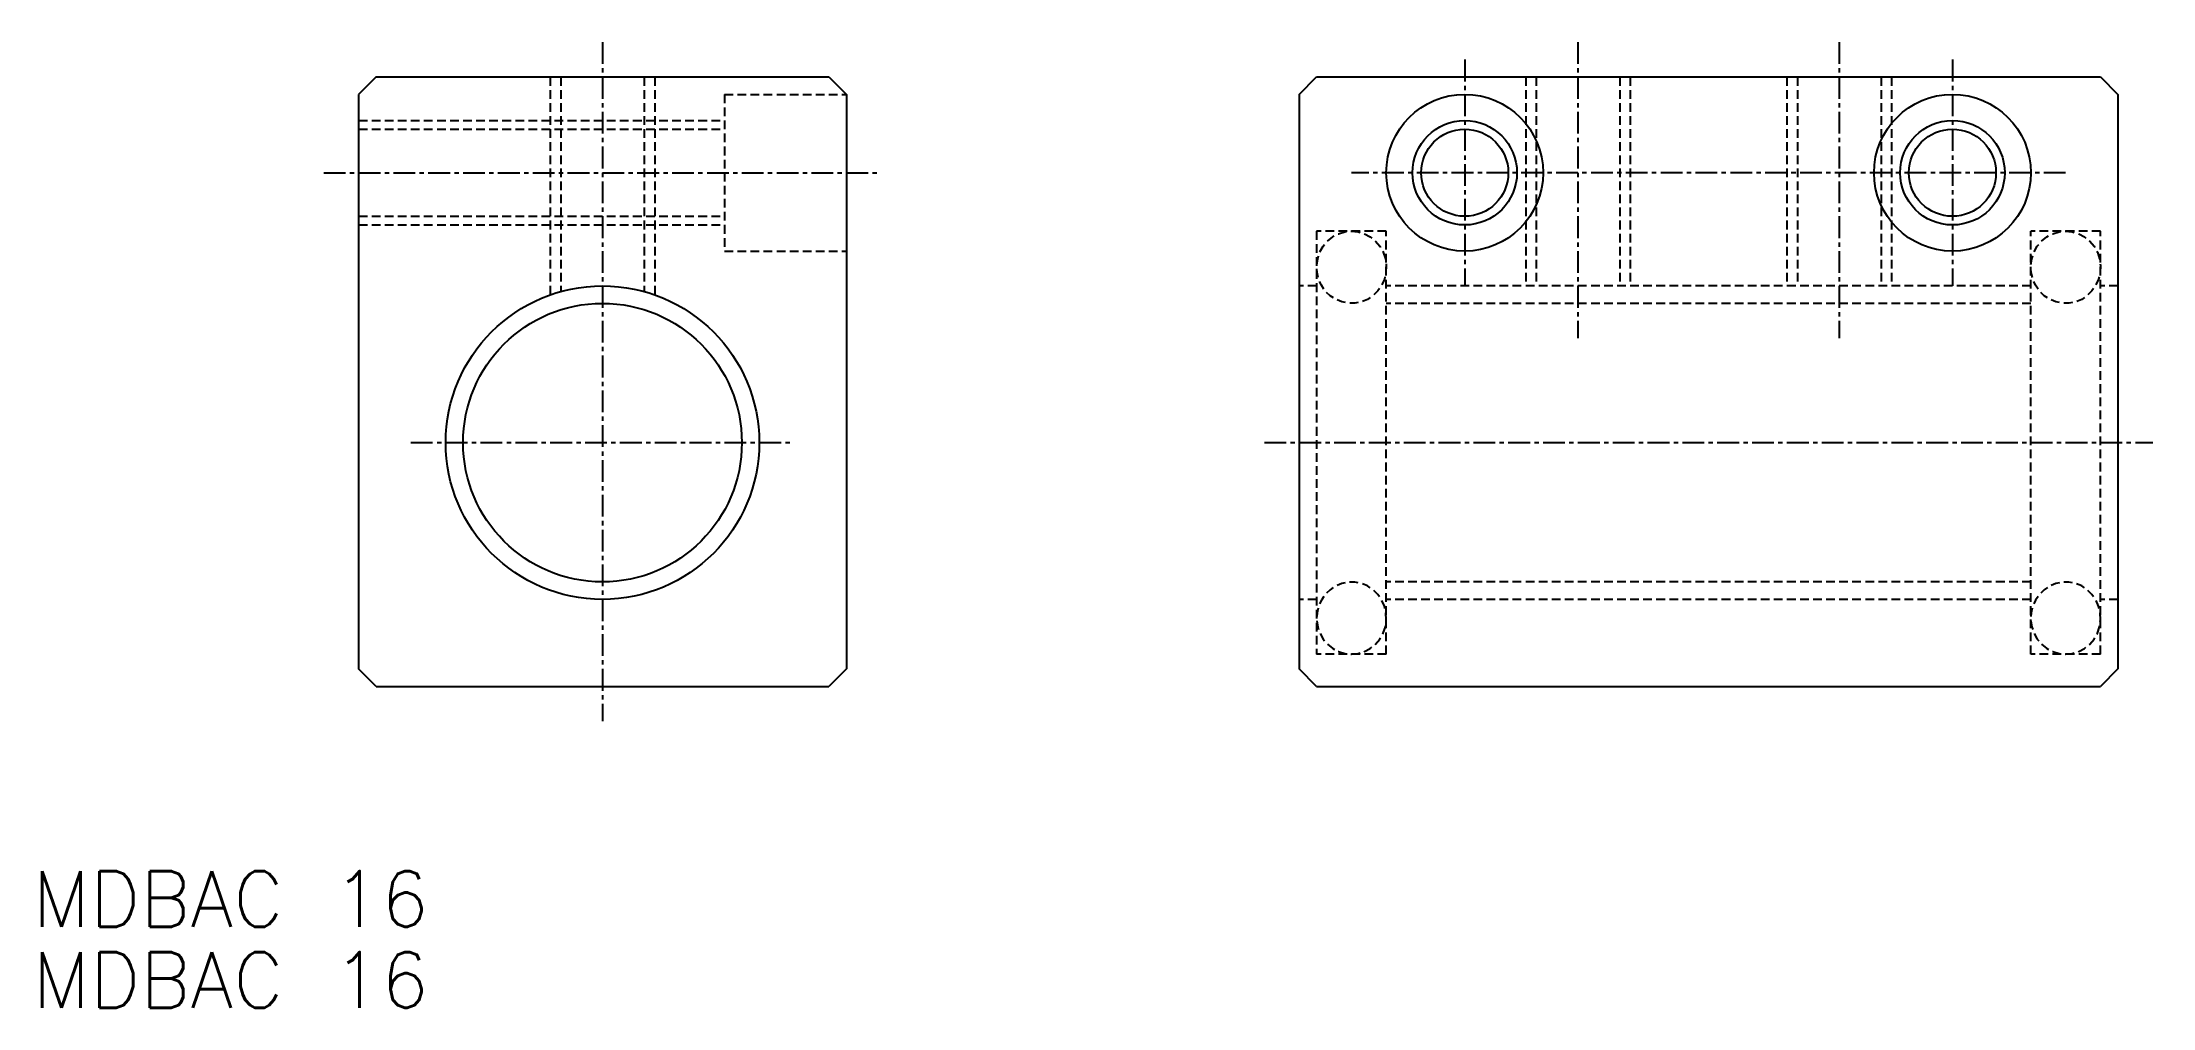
# Model space of a CAD drawing. Extents: x 725 to 846, y -32 to 23.
import ezdxf

# ---------------------------------------------------------------- set-up
doc = ezdxf.new("R2010")
doc.units = 0
doc.linetypes.add('CENTER', pattern=[2, 1.25, -0.25, 0.25, -0.25])
doc.linetypes.add('DASHED', pattern=[0.75, 0.5, -0.25])
doc.layers.get('0').update_dxf_attribs({"linetype": 'CONTINUOUS'})
doc.layers.add('CENTER', color=1, linetype='CENTER')
doc.styles.get("Standard").update_dxf_attribs({"font": 'txt.shx', "bigfont": 'bigfont.shx'})

msp = doc.modelspace()

# ---------------------------------------------------------------- linework, layer by layer
at = {"color": 7, "linetype": 'CONTINUOUS'}
for p, q in [((743.76, 21.2), (742.76, 20.2)), ((743.76, 21.2), (769.76, 21.2)), ((745.76, 21.2), (745.76, 21.2)), ((747.76, 21.2), (747.76, 21.2)), ((769.76, 21.2), (770.76, 20.2)), ((796.76, 20.2), (797.76, 21.2)), ((797.76, 21.2), (842.76, 21.2)), ((842.76, 21.2), (843.76, 20.2)), ((742.76, 20.2), (742.76, -12.8)), ((770.76, 20.2), (770.76, -12.8)), ((796.76, 20.2), (796.76, -12.8)), ((843.76, 20.2), (843.76, -12.8)), ((743.76, -13.8), (742.76, -12.8)), ((770.76, -12.8), (769.76, -13.8)), ((797.76, -13.8), (796.76, -12.8)), ((843.76, -12.8), (842.76, -13.8)), ((743.76, -13.8), (769.76, -13.8)), ((797.76, -13.8), (842.76, -13.8))]:
    msp.add_line(p, q, dxfattribs=at)
at = {"color": 3, "linetype": 'DASHED'}
for p, q in [((753.76, 21.2), (753.76, 8.68)), ((754.36, 21.2), (754.36, 8.87)), ((759.16, 21.2), (759.16, 8.87)), ((759.76, 21.2), (759.76, 8.68)), ((809.76, 21.2), (809.76, 9.2)), ((810.36, 21.2), (810.36, 9.2)), ((815.16, 21.2), (815.16, 9.2)), ((815.76, 21.2), (815.76, 9.2)), ((824.76, 21.2), (824.76, 9.2)), ((825.36, 21.2), (825.36, 9.2)), ((830.16, 21.2), (830.16, 9.2)), ((830.76, 21.2), (830.76, 9.2)), ((763.76, 20.2), (763.76, 11.2)), ((763.76, 20.2), (770.76, 20.2)), ((742.76, 18.7), (763.76, 18.7)), ((742.76, 18.2), (763.76, 18.2)), ((742.76, 13.2), (763.76, 13.2)), ((742.76, 12.7), (763.76, 12.7)), ((801.76, 12.35), (797.76, 12.35)), ((797.76, 12.35), (797.76, -11.95)), ((801.76, -11.95), (801.76, 12.35)), ((842.76, 12.35), (838.76, 12.35)), ((838.76, -11.95), (838.76, 12.35)), ((842.76, -11.95), (842.76, 12.35)), ((763.76, 11.2), (770.76, 11.2)), ((797.76, 9.2), (796.76, 9.2)), ((838.76, 9.2), (801.76, 9.2)), ((843.76, 9.2), (842.76, 9.2)), ((838.76, 8.2), (801.76, 8.2)), ((838.76, -7.8), (801.76, -7.8)), ((797.76, -8.8), (796.76, -8.8)), ((838.76, -8.8), (801.76, -8.8)), ((843.76, -8.8), (842.76, -8.8)), ((801.76, -11.95), (797.76, -11.95)), ((842.76, -11.95), (838.76, -11.95))]:
    msp.add_line(p, q, dxfattribs=at)
at = {"color": 3, "linetype": 'DASHED', "flags": 128}
for points in [[(799.76, 12.35), (800.14, 12.31), (800.51, 12.2), (800.84, 12.02), (801.14, 11.77), (801.39, 11.48), (801.58, 11.14), (801.71, 10.76), (801.76, 10.37), (801.74, 9.98), (801.65, 9.59), (801.49, 9.24), (801.27, 8.91), (801, 8.64), (800.68, 8.43), (800.33, 8.28), (799.95, 8.21), (799.57, 8.21), (799.2, 8.28), (798.85, 8.43), (798.53, 8.64), (798.25, 8.91), (798.03, 9.24), (797.87, 9.59), (797.78, 9.98), (797.76, 10.37), (797.82, 10.76), (797.94, 11.14), (798.13, 11.48), (798.38, 11.77), (798.68, 12.02), (799.02, 12.2), (799.38, 12.31)], [(840.76, 12.35), (841.14, 12.31), (841.51, 12.2), (841.84, 12.02), (842.14, 11.77), (842.39, 11.48), (842.58, 11.14), (842.71, 10.76), (842.76, 10.37), (842.74, 9.98), (842.65, 9.59), (842.49, 9.24), (842.27, 8.91), (842, 8.64), (841.68, 8.43), (841.33, 8.28), (840.95, 8.21), (840.57, 8.21), (840.2, 8.28), (839.85, 8.43), (839.53, 8.64), (839.25, 8.91), (839.03, 9.24), (838.87, 9.59), (838.78, 9.98), (838.76, 10.37), (838.82, 10.76), (838.94, 11.14), (839.13, 11.48), (839.38, 11.77), (839.68, 12.02), (840.02, 12.2), (840.38, 12.31)], [(799.76, -11.95), (800.14, -11.91), (800.51, -11.8), (800.84, -11.62), (801.14, -11.38), (801.39, -11.08), (801.58, -10.74), (801.71, -10.37), (801.76, -9.98), (801.74, -9.58), (801.65, -9.2), (801.49, -8.84), (801.27, -8.52), (801, -8.25), (800.68, -8.03), (800.33, -7.89), (799.95, -7.81), (799.57, -7.81), (799.2, -7.89), (798.85, -8.03), (798.53, -8.25), (798.25, -8.52), (798.03, -8.84), (797.87, -9.2), (797.78, -9.58), (797.76, -9.98), (797.82, -10.37), (797.94, -10.74), (798.13, -11.08), (798.38, -11.38), (798.68, -11.62), (799.02, -11.8), (799.38, -11.91)], [(840.76, -11.95), (841.14, -11.91), (841.51, -11.8), (841.84, -11.62), (842.14, -11.38), (842.39, -11.08), (842.58, -10.74), (842.71, -10.37), (842.76, -9.98), (842.74, -9.58), (842.65, -9.2), (842.49, -8.84), (842.27, -8.52), (842, -8.25), (841.68, -8.03), (841.33, -7.89), (840.95, -7.81), (840.57, -7.81), (840.2, -7.89), (839.85, -8.03), (839.53, -8.25), (839.25, -8.52), (839.03, -8.84), (838.87, -9.2), (838.78, -9.58), (838.76, -9.98), (838.82, -10.37), (838.94, -10.74), (839.13, -11.08), (839.38, -11.38), (839.68, -11.62), (840.02, -11.8), (840.38, -11.91)]]:
    msp.add_lwpolyline(points, close=True, dxfattribs=at)
at = {"color": 7, "linetype": 'CONTINUOUS'}
for centre, radius in [((806.26, 15.7), 4.5), ((834.26, 15.7), 4.5), ((806.26, 15.7), 2.5), ((834.26, 15.7), 2.5), ((756.76, 0.2), 9), ((756.76, 0.2), 8)]:
    msp.add_circle(centre, radius, dxfattribs=at)
at = {"color": 3}
for centre in [(806.26, 15.7), (834.26, 15.7)]:
    msp.add_circle(centre, 3, dxfattribs=at)
at = {"layer": 'CENTER', "color": 1, "linetype": 'CENTER'}
for p, q in [((756.76, 23.2), (756.76, -15.8)), ((812.76, 23.2), (812.76, 6.2)), ((827.76, 23.2), (827.76, 6.2)), ((806.26, 22.2), (806.26, 9.2)), ((834.26, 22.2), (834.26, 9.2)), ((740.76, 15.7), (772.76, 15.7)), ((840.76, 15.7), (799.76, 15.7)), ((745.76, 0.2), (767.76, 0.2)), ((794.76, 0.2), (845.76, 0.2))]:
    msp.add_line(p, q, dxfattribs=at)

# ---------------------------------------------------------------- texts
at = {"color": 7, "linetype": 'CONTINUOUS'}
for p in [(724.05, -27.61), (724.05, -32.26)]:
    msp.add_text('MDBAC 16', height=3.2, dxfattribs=at).set_placement(p)

doc.saveas('drawing.dxf')
